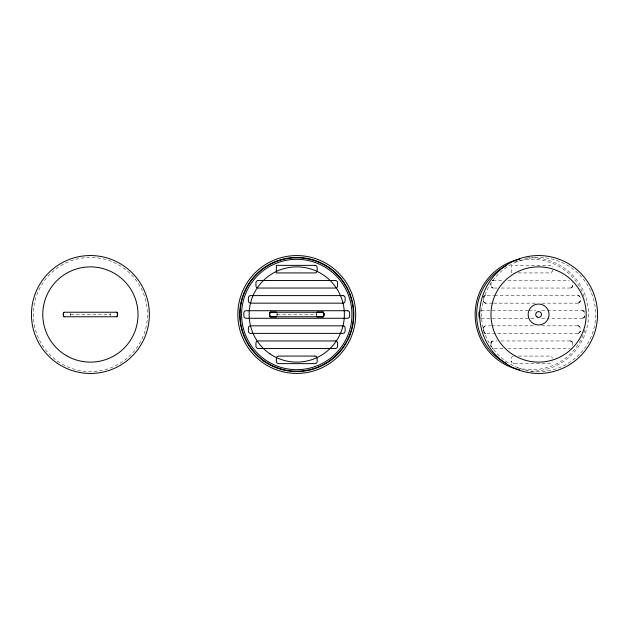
<?xml version="1.0" encoding="UTF-8"?>
<svg xmlns="http://www.w3.org/2000/svg" width="629" height="629" viewBox="0 0 629 629"><rect width="100%" height="100%" fill="white"/><g stroke="black" fill="none" stroke-linecap="round" stroke-linejoin="round"><path stroke-width="0.47" stroke-dasharray="3.15 2.36" d="M483.465 327.906L483.457 331.129M491.021 343.017L491.021 346.453M552.238 270.659L552.199 271.075L552.238 270.659A2.264 2.264 0 0 1 549.966 272.931L518.17 272.931M491.052 282.342A2.264 2.264 0 0 0 491.013 282.751C491.17 282.405 490.133 287.705 492.656 287.956M483.489 297.462L483.96 296.44M483.544 327.481L485.305 325.877L490.628 325.838M491.1 342.601L492.656 341.044L497.185 340.957M484.118 296.267L483.544 297.25A2.264 2.264 0 0 1 485.722 295.606L493.568 295.606M484.291 296.11L485.101 295.693M492.035 280.856L492.656 280.573M484.479 295.976L485.517 295.614M570.998 287.956L572.555 286.399L572.642 282.751M578.562 303.076L580.119 301.519L580.197 297.666M583.099 318.195L584.648 316.639L584.726 312.786M578.562 333.307L580.119 331.75L580.197 327.906M493.073 280.495L503.043 280.487M570.582 288.035L501.085 288.043M578.137 303.154L541.64 303.162M582.674 318.274L549.361 318.282M578.137 333.386L496.509 333.394M507.918 280.487L569.402 280.487M497.185 288.043L493.073 288.035M494.551 295.606L577.933 295.606L579.364 296.11L580.119 297.25M492.586 303.162L485.517 303.154M493.568 303.162L535.751 303.162M481.185 310.718L527.935 310.718M528.91 310.718L535.727 310.718M541.569 310.718L546.436 310.718M547.411 310.718L582.47 310.718L583.901 311.229L584.648 312.361M70.778 314.5L110.036 314.5M277.122 314.5L316.387 314.5M481.185 318.282L529.877 318.282M530.852 318.282L535.727 318.282M541.569 318.282L548.386 318.282M491.611 325.838L535.751 325.838M541.64 325.838L577.933 325.838L579.364 326.349L580.119 327.481M495.534 333.394L485.517 333.386L484.291 332.89M501.085 340.957L570.377 340.957L571.808 341.461L572.555 342.601M503.043 348.513L492.24 348.262A2.264 2.264 0 0 0 493.278 348.513L492.035 348.144M507.918 348.513L570.377 348.513M518.587 356.069L549.966 356.069A2.264 2.264 0 0 1 552.238 358.341M485.101 303.076L483.615 301.731L483.457 298.626M484.479 333.024L485.722 333.394A2.264 2.264 0 0 1 483.544 331.75L483.96 332.56M484.118 332.733L483.489 331.538M572.634 343.017L572.642 345.494M511.424 272.931L511.424 265.367L550.383 265.407L549.966 265.367A2.264 2.264 0 0 1 552.199 267.223M277.106 313.69A3.876 3.876 0 0 1 277.106 315.31M316.411 315.31A3.876 3.876 0 0 1 316.411 313.69M276.925 313.785A3.672 3.672 0 0 1 276.925 315.215M316.646 315.215A3.617 3.617 0 0 1 316.646 313.785M277.004 313.643A3.782 3.782 0 0 1 277.004 315.357M316.505 315.357A3.782 3.782 0 0 1 316.505 313.643M70.574 313.785A3.672 3.672 0 0 1 70.574 315.215M110.295 315.215A3.617 3.617 0 0 1 110.295 313.785M70.652 313.643A3.782 3.782 0 0 1 70.652 315.357M110.161 315.357A3.782 3.782 0 0 1 110.161 313.643M584.876 329.682A55.179 55.179 0 0 1 514.915 367.022M514.915 261.978A55.179 55.179 0 0 1 584.876 299.318M526.732 258.039A56.689 56.689 0 0 1 588.516 314.5A56.689 56.689 0 0 1 526.732 370.961M513.067 356.163A2.264 2.264 0 0 0 511.424 358.341L511.456 361.777L511.424 361.361A2.264 2.264 0 0 0 513.689 363.633L549.966 363.633A2.264 2.264 0 0 0 552.199 361.777M511.432 358.137L511.432 358.137M491.052 342.813L491.013 343.222A2.264 2.264 0 0 1 493.278 340.957L491.674 341.618L491.052 342.813M572.642 285.778L571.981 287.382L570.377 288.043A2.264 2.264 0 0 0 572.642 285.778M580.205 300.898L579.537 302.502L577.933 303.162A2.264 2.264 0 0 0 580.205 300.898M580.205 331.129L579.537 332.733L577.933 333.394A2.264 2.264 0 0 0 580.205 331.129M584.742 316.01L584.074 317.614L582.47 318.282A2.264 2.264 0 0 0 584.742 316.01M483.615 327.269L483.457 328.102A2.264 2.264 0 0 1 485.722 325.838L483.615 327.269M492.444 280.644L492.24 280.738A2.264 2.264 0 0 1 493.278 280.487L492.444 280.644M513.689 363.633L513.272 363.593L513.689 363.633M578.35 295.638L577.933 295.606A2.264 2.264 0 0 1 580.205 297.871L579.537 296.267L578.35 295.638M582.886 310.757L582.47 310.718A2.264 2.264 0 0 1 584.742 312.99L584.074 311.386L582.886 310.757M578.35 325.877L577.933 325.838A2.264 2.264 0 0 1 580.205 328.102L579.537 326.498L578.35 325.877M570.794 340.997L570.377 340.957A2.264 2.264 0 0 1 572.642 343.222L571.981 341.618L570.794 340.997M493.278 288.043L491.674 287.382L491.013 285.778A2.264 2.264 0 0 0 493.278 288.043M485.722 303.162L484.118 302.502L483.457 300.898A2.264 2.264 0 0 0 485.722 303.162M491.052 346.658L491.013 346.249A2.264 2.264 0 0 0 491.052 346.658M57.561 361.164A57.066 57.066 0 0 0 147.241 319.611A57.066 57.066 0 0 0 66.415 262.725A57.066 57.066 0 0 0 57.561 361.164M505.747 361.164A57.066 57.066 0 0 0 595.427 319.611A57.066 57.066 0 0 0 514.601 262.725A57.066 57.066 0 0 0 505.747 361.164"/><path stroke-width="0.94" d="M276.54 316.654A3.876 3.876 0 0 1 276.335 316.93L270.289 316.93A3.876 3.876 0 0 1 270.289 312.07L276.335 312.07A3.876 3.876 0 0 1 276.54 312.346M316.977 316.654A3.876 3.876 0 0 0 317.181 316.93L323.227 316.93A3.876 3.876 0 0 0 323.227 312.07L317.181 312.07A3.876 3.876 0 0 0 316.977 312.346M270.439 316.764A3.672 3.672 0 0 1 270.439 312.236M323.007 312.236A3.617 3.617 0 0 1 323.007 316.764M116.656 312.236A3.617 3.617 0 0 1 116.656 316.764M64.087 316.764A3.672 3.672 0 0 1 64.087 312.236M506.487 363.515A55.179 55.179 0 0 1 506.487 265.485M519.743 369.883A56.689 56.689 0 0 1 519.743 259.117M480.147 310.978A2.264 2.264 0 0 0 478.921 312.99L478.921 316.01A2.264 2.264 0 0 0 480.147 318.022M314.901 265.367L276.351 265.367L276.351 272.931L314.901 272.931A2.264 2.264 0 0 0 317.165 270.659L317.165 267.639A2.264 2.264 0 0 0 314.901 265.367M335.304 280.487L258.204 280.487A2.264 2.264 0 0 0 255.94 282.751L255.94 285.778A2.264 2.264 0 0 0 258.204 288.043L335.304 288.043A2.264 2.264 0 0 0 337.576 285.778L337.576 282.751A2.264 2.264 0 0 0 335.304 280.487M342.86 295.606L250.649 295.606A2.264 2.264 0 0 0 248.384 297.871L248.384 300.898A2.264 2.264 0 0 0 250.649 303.162L342.86 303.162A2.264 2.264 0 0 0 345.132 300.898L345.132 297.871A2.264 2.264 0 0 0 342.86 295.606M347.397 310.718L246.112 310.718A2.264 2.264 0 0 0 243.848 312.99L243.848 316.01A2.264 2.264 0 0 0 246.112 318.282L347.397 318.282A2.264 2.264 0 0 0 349.669 316.01L349.669 312.99A2.264 2.264 0 0 0 347.397 310.718M116.86 312.236L63.954 312.236A3.782 3.782 0 0 0 63.954 316.764L116.86 316.764A3.782 3.782 0 0 0 116.86 312.236M323.212 312.236L270.305 312.236A3.782 3.782 0 0 0 270.305 316.764L323.212 316.764A3.782 3.782 0 0 0 323.212 312.236M342.86 325.838L250.649 325.838A2.264 2.264 0 0 0 248.384 328.102L248.384 331.129A2.264 2.264 0 0 0 250.649 333.394L342.86 333.394A2.264 2.264 0 0 0 345.132 331.129L345.132 328.102A2.264 2.264 0 0 0 342.86 325.838M335.304 340.957L258.204 340.957A2.264 2.264 0 0 0 255.94 343.222L255.94 346.249A2.264 2.264 0 0 0 258.204 348.513L335.304 348.513A2.264 2.264 0 0 0 337.576 346.249L337.576 343.222A2.264 2.264 0 0 0 335.304 340.957M314.901 356.069L278.616 356.069A2.264 2.264 0 0 0 276.351 358.341L276.351 361.361A2.264 2.264 0 0 0 278.616 363.633L314.901 363.633A2.264 2.264 0 0 0 317.165 361.361L317.165 358.341A2.264 2.264 0 0 0 314.901 356.069M267.294 365.535A58.929 58.929 0 0 0 355.692 314.5A58.929 58.929 0 0 0 267.294 263.465A58.929 58.929 0 0 0 267.294 365.535M263.913 361.164A57.066 57.066 0 0 0 353.592 319.611A57.066 57.066 0 0 0 272.766 262.725A57.066 57.066 0 0 0 263.913 361.164M270.069 353.938A47.615 47.615 0 0 0 344.252 317.897A47.615 47.615 0 0 0 275.95 271.665A47.615 47.615 0 0 0 270.069 353.938M268.41 363.593A56.689 56.689 0 0 0 353.443 314.5A56.689 56.689 0 0 0 268.41 265.407A56.689 56.689 0 0 0 268.41 363.593M57.365 363.326A58.961 58.961 0 0 0 149.215 318.706A58.961 58.961 0 0 0 64.645 261.467A58.961 58.961 0 0 0 57.365 363.326M66.595 355.739A47.615 47.615 0 0 0 138.026 314.5A47.615 47.615 0 0 0 66.595 273.261A47.615 47.615 0 0 0 66.595 355.739M509.113 365.559A58.961 58.961 0 0 0 597.55 314.5A58.961 58.961 0 0 0 509.113 263.441A58.961 58.961 0 0 0 509.113 365.559M514.781 355.739A47.615 47.615 0 0 0 586.212 314.5A47.615 47.615 0 0 0 514.781 273.261A47.615 47.615 0 0 0 514.781 355.739M533.361 323.565A10.473 10.473 0 0 0 549.062 314.5A10.473 10.473 0 0 0 533.361 305.435A10.473 10.473 0 0 0 533.361 323.565M537.135 317.024A2.909 2.909 0 0 0 541.506 314.5A2.909 2.909 0 0 0 537.135 311.976A2.909 2.909 0 0 0 537.135 317.024M269.165 362.288A55.179 55.179 0 0 0 351.933 314.5A55.179 55.179 0 0 0 269.165 266.712A55.179 55.179 0 0 0 269.165 362.288"/></g></svg>
